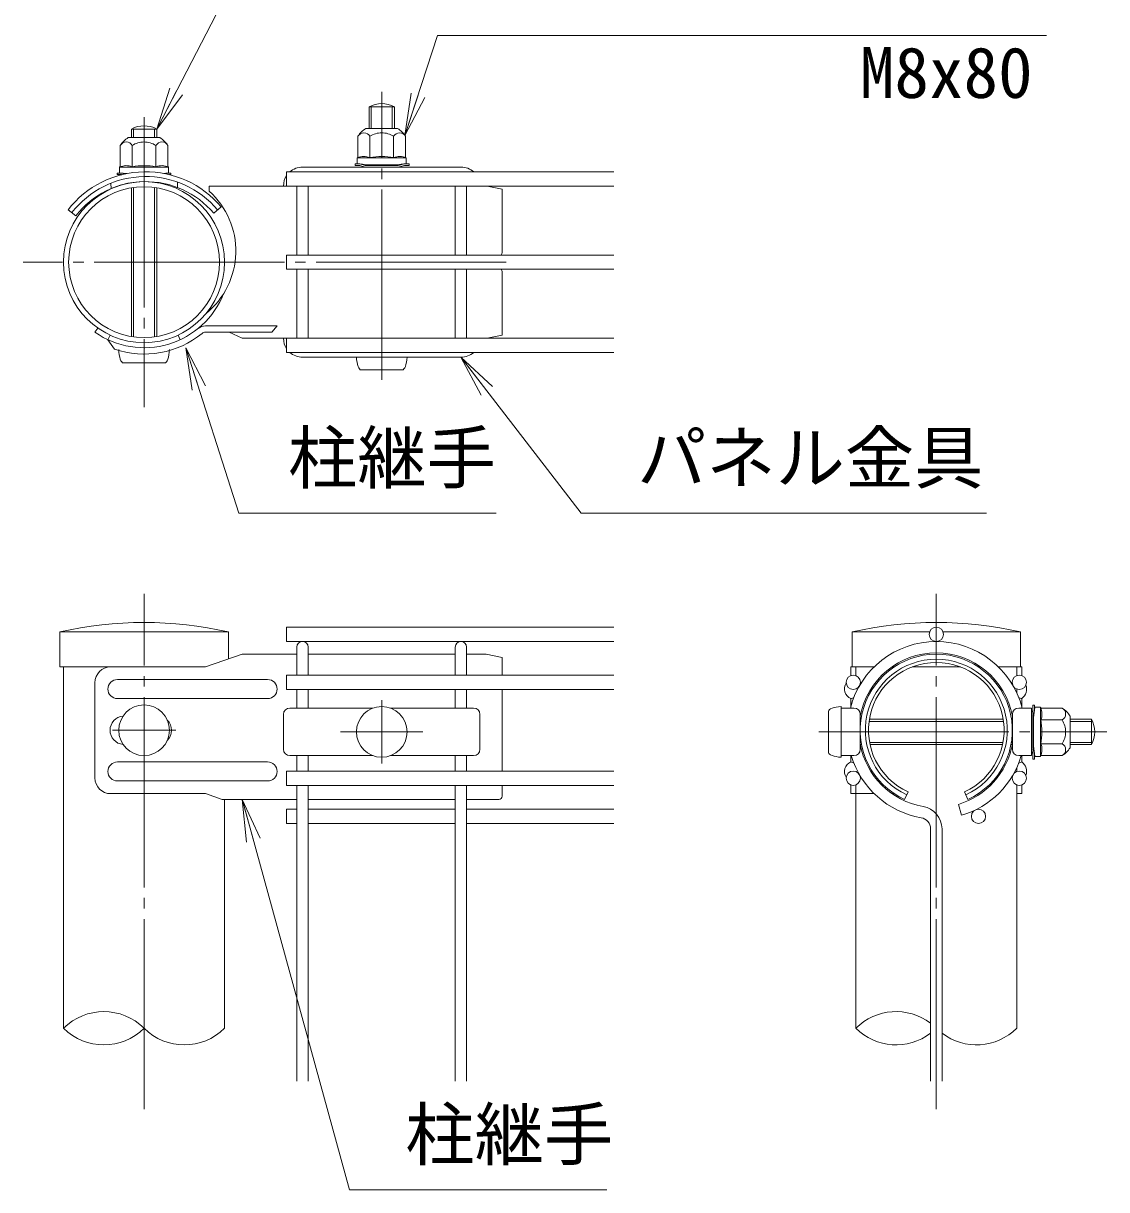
# Model space of a CAD drawing. Units: millimetres, scale not verified. Extents: x -4200 to 4200, y -2970 to 2970.
# Drawn here: x 975 to 2001, y 613 to 1717 of the extents above; entities that cross this region are included whole.
import ezdxf
from ezdxf.enums import TextEntityAlignment as Align

# ---------------------------------------------------------------- set-up
doc = ezdxf.new("R2010")
doc.units = ezdxf.units.MM
doc.header["$LTSCALE"] = 10
doc.linetypes.add('LONG_CHAIN', pattern=[21, 18, -1, 1, -1])
for name, color, linetype, lineweight in [('0-2_D-STR-DIM', 7, 'Continuous', 9), ('0-3_0', 7, 'Continuous', 9), ('0-7_D-STR1', 1, 'Continuous', 9), ('0-8_D-BMK', 2, 'LONG_CHAIN', 9), ('0-9_D-STR2', 7, 'Continuous', 9), ('0-A_D-STR3', 3, 'Continuous', 9), ('0-D_D-STR-TXT', 7, 'Continuous', 9)]:
    doc.layers.add(name, color=color, linetype=linetype, lineweight=lineweight)
doc.styles.add('ＭＳ ゴシック', font='')
doc.styles.get('ＭＳ ゴシック').set_extended_font_data('MS Gothic')

# ---------------------------------------------------------------- blocks, each defined once
blk = doc.blocks.new('_Open')
at = {"layer": '0-3_0'}
blk.add_line((-10, 1.667), (0, 0), dxfattribs=at)
blk.add_lwpolyline([(-10, -1.667), (0, 0), (-10, 0)], dxfattribs=at)

msp = doc.modelspace()

# ---------------------------------------------------------------- linework, layer by layer
at = {"layer": '0-2_D-STR-DIM'}
for centre, start, end in [((1051.54, 727.25), 45.18146, 134.81854), ((1801.54, 727.25), 52.7739, 134.81854), ((1051.54, 803.93), 225.18146, 314.81854), ((1127.74, 803.93), 225.18146, 314.81854), ((1801.54, 803.93), 225.18146, 307.2261), ((1877.74, 803.93), 232.7739, 314.81854)]:
    msp.add_arc(centre, 54.05, start, end, dxfattribs=at)
at = {"layer": '0-7_D-STR1'}
for p, q in [((1169.44, 1140.59), (1009.84, 1140.59)), ((1009.84, 1140.59), (1009.84, 1107.59)), ((1169.44, 1115.11), (1169.44, 1140.59)), ((1833.28, 1140.59), (1759.84, 1140.59)), ((1759.84, 1140.59), (1759.84, 1107.59)), ((1919.44, 1140.59), (1846.01, 1140.59)), ((1919.44, 1107.59), (1919.44, 1140.59)), ((1147.71, 1107.59), (1009.84, 1107.59)), ((1013.44, 1107.59), (1013.44, 765.59)), ((1780.85, 1107.59), (1759.84, 1107.59)), ((1763.44, 1107.59), (1763.44, 1099.28)), ((1799.84, 1107.59), (1797.71, 1107.59)), ((1862.48, 1107.59), (1816.8, 1107.59)), ((1881.57, 1107.59), (1879.44, 1107.59)), ((1919.44, 1107.59), (1898.43, 1107.59)), ((1915.84, 1099.28), (1915.84, 1107.59)), ((1915.84, 1082.94), (1915.84, 1086.65)), ((1915.84, 1008.53), (1915.84, 1012.24)), ((1763.44, 995.9), (1763.44, 765.59)), ((1915.84, 765.59), (1915.84, 995.9)), ((1165.84, 765.59), (1165.84, 982.14))]:
    msp.add_line(p, q, dxfattribs=at)
for radius in [76.2, 71.4]:
    msp.add_circle((1089.64, 1490.59), radius, dxfattribs=at)
for centre in [(1089.64, 791.31), (1839.64, 791.31)]:
    msp.add_arc(centre, 358.28, 77.13052, 102.86948, dxfattribs=at)
at = {"layer": '0-8_D-BMK'}
for p, q in [((1314.64, 1379.27), (1314.64, 1651.89)), ((1089.64, 1627.75), (1089.64, 1353.43)), ((1432.54, 1490.59), (975.34, 1490.59)), ((1089.64, 688.91), (1089.64, 1176.59)), ((1839.64, 688.91), (1839.64, 1176.59)), ((1314.64, 1076.06), (1314.64, 1016.06)), ((1059.64, 1047.59), (1119.64, 1047.59)), ((1275.64, 1046.06), (1353.64, 1046.06)), ((1728.32, 1046.06), (2000.94, 1046.06))]:
    msp.add_line(p, q, dxfattribs=at)
at = {"layer": '0-9_D-STR2'}
for p, q in [((1534.24, 1575.94), (1224.64, 1575.94)), ((1224.64, 1575.94), (1224.64, 1562.44)), ((1534.24, 1562.44), (1224.64, 1562.44)), ((1234.24, 1497.34), (1234.24, 1562.44)), ((1245.04, 1497.34), (1245.04, 1562.44)), ((1384.24, 1497.34), (1384.24, 1562.44)), ((1395.04, 1497.34), (1395.04, 1562.44)), ((1534.24, 1483.84), (1224.64, 1483.84)), ((1234.24, 1418.74), (1234.24, 1483.84)), ((1245.04, 1418.74), (1245.04, 1483.84)), ((1384.24, 1418.74), (1384.24, 1483.84)), ((1395.04, 1418.74), (1395.04, 1483.84)), ((1534.24, 1418.74), (1224.64, 1418.74)), ((1224.64, 1418.74), (1224.64, 1405.24)), ((1534.24, 1405.24), (1224.64, 1405.24)), ((1534.24, 1145.09), (1224.64, 1145.09)), ((1224.64, 1145.09), (1224.64, 1131.59)), ((1534.24, 1131.59), (1224.64, 1131.59)), ((1234.24, 1099.71), (1234.24, 1126.19)), ((1245.04, 1099.71), (1245.04, 1126.19)), ((1384.24, 1099.71), (1384.24, 1126.19)), ((1395.04, 1099.71), (1395.04, 1126.19)), ((1534.24, 1099.71), (1224.64, 1099.71)), ((1224.64, 1099.71), (1224.64, 1086.21)), ((1534.24, 1086.21), (1224.64, 1086.21)), ((1234.24, 1068.56), (1234.24, 1086.21)), ((1245.04, 1068.56), (1245.04, 1086.21)), ((1384.24, 1068.56), (1384.24, 1086.21)), ((1395.04, 1068.56), (1395.04, 1086.21)), ((1234.24, 1008.96), (1234.24, 1023.56)), ((1245.04, 1008.96), (1245.04, 1023.56)), ((1384.24, 1008.96), (1384.24, 1023.56)), ((1395.04, 1008.96), (1395.04, 1023.56)), ((1534.24, 1008.96), (1224.64, 1008.96)), ((1224.64, 1008.96), (1224.64, 995.46)), ((1534.24, 995.46), (1224.64, 995.46)), ((1234.24, 715.59), (1234.24, 995.46)), ((1245.04, 715.59), (1245.04, 995.46)), ((1384.24, 715.59), (1384.24, 995.46)), ((1395.04, 715.59), (1395.04, 995.46)), ((1234.24, 972.86), (1224.64, 972.86)), ((1224.64, 972.86), (1224.64, 959.36)), ((1384.24, 972.86), (1245.04, 972.86)), ((1534.24, 972.86), (1395.04, 972.86)), ((1860.56, 977.44), (1863.65, 967.09)), ((1234.24, 959.36), (1224.64, 959.36)), ((1384.24, 959.36), (1245.04, 959.36)), ((1534.24, 959.36), (1395.04, 959.36)), ((1834.24, 715.59), (1834.24, 954.18)), ((1845.04, 715.59), (1845.04, 954.18))]:
    msp.add_line(p, q, dxfattribs=at)
msp.add_lwpolyline([(1534.24, 1497.34), (1224.64, 1497.34), (1224.64, 1483.84)], dxfattribs=at)
for centre in [(1839.64, 1138.34), (1761.05, 1092.96), (1918.23, 1092.96), (1761.05, 1002.21), (1918.23, 1002.21), (1879.59, 966.11)]:
    msp.add_circle(centre, 6.75, dxfattribs=at)
for centre, radius, start, end in [((1239.64, 1126.19), 5.4, 0, 180), ((1389.64, 1126.19), 5.4, 0, 180), ((1839.64, 1047.59), 84, 14.4591, 165.5409), ((1839.64, 1047.59), 73.2, 10.38886, 169.61114), ((1839.64, 1047.59), 73.2, 190.38886, 260.16066), ((1839.64, 1047.59), 73.2, 286.60421, 349.61114), ((1839.64, 1047.59), 84, 196.62015, 260.16066), ((1839.64, 1047.59), 84, 286.60421, 343.37985), ((1823.44, 954.18), 21.6, 0, 80.16066), ((1823.44, 954.18), 10.8, 0, 80.16066)]:
    msp.add_arc(centre, radius, start, end, dxfattribs=at)
at = {"layer": '0-A_D-STR3'}
for p, q in [((1302.64, 1617.19), (1302.64, 1637.59)), ((1302.64, 1637.59), (1326.64, 1637.59)), ((1304.67, 1617.19), (1304.67, 1637.59)), ((1324.61, 1617.19), (1324.61, 1637.59)), ((1326.64, 1617.19), (1326.64, 1637.59)), ((1077.64, 1608.49), (1077.64, 1616.59)), ((1077.64, 1616.59), (1101.64, 1616.59)), ((1079.67, 1608.49), (1079.67, 1616.59)), ((1099.61, 1608.49), (1099.61, 1616.59)), ((1101.64, 1608.49), (1101.64, 1616.59)), ((1299.64, 1617.19), (1329.64, 1617.19)), ((1067.12, 1600.98), (1067.12, 1580.89)), ((1074.64, 1608.49), (1104.64, 1608.49)), ((1078.38, 1600.98), (1078.38, 1580.59)), ((1100.9, 1600.98), (1100.9, 1580.59)), ((1112.15, 1600.98), (1112.15, 1580.89)), ((1292.12, 1609.67), (1292.12, 1589.58)), ((1303.38, 1609.67), (1303.38, 1589.29)), ((1325.9, 1609.67), (1325.9, 1589.29)), ((1337.15, 1609.67), (1337.15, 1589.58)), ((1292.14, 1589.58), (1291.63, 1589.45)), ((1066.39, 1580.46), (1066.39, 1575.46)), ((1089.64, 1580.59), (1066.46, 1580.59)), ((1067.12, 1580.89), (1066.61, 1580.75)), ((1089.64, 1580.59), (1112.81, 1580.59)), ((1112.89, 1580.39), (1112.89, 1575.46)), ((1239.64, 1580.59), (1389.64, 1580.59)), ((1289.48, 1583.63), (1293.8, 1583.63)), ((1289.48, 1582.13), (1289.48, 1583.63)), ((1289.48, 1582.13), (1293.8, 1582.13)), ((1291.41, 1589.16), (1291.41, 1584.15)), ((1314.66, 1589.29), (1291.48, 1589.29)), ((1301.16, 1582.69), (1291.67, 1583.85)), ((1293.8, 1582.13), (1299.1, 1580.59)), ((1299.1, 1580.59), (1330.18, 1580.59)), ((1301.16, 1582.69), (1328.16, 1582.69)), ((1302.49, 1582.09), (1302.49, 1582.69)), ((1302.49, 1582.69), (1326.79, 1582.69)), ((1314.66, 1589.29), (1337.83, 1589.29)), ((1326.79, 1582.09), (1326.79, 1582.69)), ((1328.16, 1582.69), (1337.65, 1583.85)), ((1330.18, 1582.09), (1336.16, 1583.63)), ((1336.16, 1582.13), (1330.18, 1580.59)), ((1336.16, 1583.63), (1340.48, 1583.63)), ((1337.91, 1589.09), (1337.91, 1584.15)), ((1064.14, 1574.89), (1068.07, 1574.89)), ((1064.14, 1573.39), (1064.14, 1574.89)), ((1064.14, 1573.39), (1068.07, 1573.39)), ((1073.25, 1574.35), (1066.65, 1575.16)), ((1068.84, 1574.79), (1071.4, 1573.96)), ((1108, 1574.59), (1112.62, 1575.16)), ((1110.44, 1574.79), (1109.15, 1574.38)), ((1111.21, 1574.89), (1115.14, 1574.89)), ((1058.24, 1565.23), (1058.39, 1560.11)), ((1077.64, 1420.2), (1077.64, 1560.97)), ((1079.67, 1419.89), (1079.67, 1561.29)), ((1099.61, 1419.89), (1099.61, 1561.29)), ((1101.64, 1420.2), (1101.64, 1560.97)), ((1121.23, 1566.4), (1121.39, 1561.22)), ((1224.64, 1562.59), (1151.3, 1562.59)), ((1151.3, 1557.79), (1151.3, 1562.59)), ((1428.64, 1559.59), (1414.39, 1562.44)), ((1428.64, 1499.59), (1428.64, 1559.59)), ((1017.67, 1540.16), (1025.05, 1534.49)), ((1155.57, 1536.85), (1162.64, 1542.89)), ((1428.64, 1421.59), (1428.64, 1481.59)), ((1045.93, 1428.17), (1043.18, 1424.24)), ((1215.64, 1430.29), (1147.71, 1430.29)), ((1210.6, 1424.29), (1147.71, 1424.29)), ((1182.38, 1418.59), (1170.15, 1424.29)), ((1215.64, 1430.29), (1210.6, 1424.29)), ((1057.44, 1421.53), (1055.41, 1417.18)), ((1061.69, 1408.2), (1055.41, 1417.18)), ((1121.84, 1421.53), (1123.87, 1417.18)), ((1224.64, 1418.59), (1182.38, 1418.59)), ((1414.39, 1418.74), (1428.64, 1421.59)), ((1070.14, 1395.19), (1109.14, 1395.19)), ((1389.64, 1400.59), (1239.64, 1400.59)), ((1295.14, 1388.59), (1334.14, 1388.59)), ((1182.38, 1119.59), (1147.71, 1107.59)), ((1234.24, 1119.59), (1182.38, 1119.59)), ((1384.24, 1119.59), (1245.04, 1119.59)), ((1413.64, 1119.59), (1395.04, 1119.59)), ((1413.64, 1119.59), (1428.64, 1116.59)), ((1428.64, 1116.59), (1428.64, 1099.71)), ((1147.71, 1107.59), (1058.18, 1107.59)), ((1780.85, 1107.59), (1758.64, 1107.59)), ((1758.64, 1099.27), (1758.64, 1107.59)), ((1799.84, 1107.59), (1797.71, 1107.59)), ((1915.84, 1107.59), (1920.64, 1107.59)), ((1920.64, 1099.27), (1920.64, 1107.59)), ((1206.64, 1095.59), (1064.41, 1095.59)), ((1043.18, 1092.59), (1043.18, 1002.59)), ((1428.64, 1086.21), (1428.64, 1008.96)), ((1206.64, 1077.59), (1064.41, 1077.59)), ((1758.64, 1069.84), (1758.64, 1077.59)), ((1758.64, 1071.59), (1758.64, 1069.84)), ((1920.64, 1069.84), (1920.64, 1077.59)), ((1931.18, 1071.23), (1931.18, 1066.91)), ((1931.18, 1071.23), (1932.68, 1071.23)), ((1932.68, 1071.23), (1932.68, 1066.91)), ((1221.64, 1062.56), (1221.64, 1029.56)), ((1227.64, 1068.56), (1306.29, 1068.56)), ((1322.99, 1068.56), (1401.64, 1068.56)), ((1407.64, 1062.56), (1407.64, 1029.56)), ((1737.64, 1065.63), (1737.64, 1026.5)), ((1749.64, 1022.06), (1749.64, 1070.06)), ((1749.64, 1068.56), (1761.64, 1068.56)), ((1767.64, 1029.56), (1767.64, 1062.56)), ((1911.64, 1062.56), (1911.64, 1029.56)), ((1917.64, 1068.56), (1929.64, 1068.56)), ((1929.64, 1068.56), (1929.64, 1023.56)), ((1931.18, 1066.91), (1929.64, 1061.6)), ((1929.64, 1061.6), (1929.64, 1030.52)), ((1931.74, 1059.54), (1932.91, 1069.03)), ((1938.21, 1069.29), (1933.2, 1069.29)), ((1938.34, 1046.04), (1938.34, 1069.22)), ((1938.64, 1068.56), (1938.5, 1069.07)), ((1958.72, 1068.58), (1938.64, 1068.58)), ((1966.24, 1061.06), (1966.24, 1031.06)), ((1767.64, 1058.06), (1768.41, 1058.06)), ((1767.64, 1056.03), (1768.14, 1056.03)), ((1776, 1056.03), (1903.28, 1056.03)), ((1776.3, 1058.06), (1902.98, 1058.06)), ((1910.88, 1058.06), (1911.64, 1058.06)), ((1911.14, 1056.03), (1911.64, 1056.03)), ((1931.14, 1058.21), (1931.74, 1058.21)), ((1931.74, 1059.54), (1931.74, 1032.54)), ((1931.74, 1058.21), (1931.74, 1033.91)), ((1958.72, 1057.32), (1938.34, 1057.32)), ((1966.24, 1058.06), (1986.64, 1058.06)), ((1966.24, 1056.03), (1986.64, 1056.03)), ((1986.64, 1058.06), (1986.64, 1034.06)), ((1938.34, 1046.04), (1938.34, 1022.87)), ((1767.64, 1036.09), (1768.57, 1036.09)), ((1767.7, 1034.06), (1768.92, 1034.06)), ((1776.48, 1036.09), (1902.8, 1036.09)), ((1776.88, 1034.06), (1902.4, 1034.06)), ((1910.36, 1034.06), (1911.58, 1034.06)), ((1910.72, 1036.09), (1911.64, 1036.09)), ((1931.18, 1024.54), (1929.64, 1030.52)), ((1931.14, 1033.91), (1931.74, 1033.91)), ((1931.14, 1030.52), (1932.68, 1024.54)), ((1931.74, 1032.54), (1932.91, 1023.06)), ((1958.72, 1034.81), (1938.34, 1034.81)), ((1966.24, 1036.09), (1986.64, 1036.09)), ((1966.24, 1034.06), (1986.64, 1034.06)), ((1206.64, 1017.59), (1064.41, 1017.59)), ((1227.64, 1023.56), (1306.29, 1023.56)), ((1322.99, 1023.56), (1401.64, 1023.56)), ((1749.64, 1023.56), (1761.64, 1023.56)), ((1758.64, 1017.59), (1758.64, 1023.56)), ((1917.64, 1023.56), (1929.64, 1023.56)), ((1920.64, 1017.59), (1920.64, 1023.56)), ((1932.68, 1024.54), (1932.68, 1020.23)), ((1938.14, 1022.79), (1933.2, 1022.79)), ((1958.72, 1023.55), (1938.64, 1023.55)), ((1206.64, 999.59), (1064.41, 999.59)), ((1428.64, 995.46), (1428.64, 985.14)), ((1758.64, 987.59), (1758.64, 995.91)), ((1920.64, 987.59), (1920.64, 995.91)), ((1147.71, 987.59), (1058.18, 987.59)), ((1163.46, 982.14), (1147.71, 987.59)), ((1780.85, 987.59), (1758.64, 987.59)), ((1799.84, 987.59), (1797.71, 987.59)), ((1809.64, 982.14), (1812.89, 989.23)), ((1869.64, 982.14), (1866.39, 989.23)), ((1915.84, 987.59), (1920.64, 987.59)), ((1163.46, 982.14), (1234.24, 982.14)), ((1245.04, 982.14), (1384.24, 982.14)), ((1395.04, 982.14), (1425.64, 982.14))]:
    msp.add_line(p, q, dxfattribs=at)
for points in [[(1293.8, 1583.63), (1299.1, 1582.09), (1330.18, 1582.09)], [(1336.16, 1582.13), (1340.48, 1582.13), (1340.48, 1583.63)], [(1113.59, 1573.39), (1115.14, 1573.39), (1115.14, 1574.89)], [(1932.68, 1066.91), (1931.14, 1061.6), (1931.14, 1030.52)], [(1931.18, 1024.54), (1931.18, 1020.23), (1932.68, 1020.23)]]:
    msp.add_lwpolyline(points, dxfattribs=at)
for centre in [(1089.64, 1047.59), (1314.64, 1046.06)]:
    msp.add_circle(centre, 24, dxfattribs=at)
for centre, radius, start, end in [((1314.64, 1615.09), 25.5, 61.92751, 118.07249), ((1089.64, 1594.09), 25.5, 61.92751, 118.07249), ((1312.4, 1596.87), 24, 122.13463, 147.68315), ((1297.75, 1606.62), 6.4, 28.45309, 151.54691), ((1314.64, 1592.4), 20.62, 90, 123.09348), ((1314.64, 1592.4), 20.62, 56.90652, 90), ((1331.53, 1606.62), 6.4, 28.45309, 151.54691), ((1316.87, 1596.87), 24, 32.31685, 57.86537), ((1087.4, 1588.17), 24, 122.13463, 147.68315), ((1072.75, 1597.93), 6.4, 28.45309, 151.54691), ((1089.64, 1583.7), 20.62, 90, 123.09348), ((1089.64, 1583.7), 20.62, 56.90652, 90), ((1106.53, 1597.93), 6.4, 28.45309, 151.54691), ((1091.87, 1588.17), 24, 32.31685, 57.86537), ((1297.77, 1574.64), 15.97, 69.37322, 112.7756), ((1314.66, 1527.02), 63.57, 90, 100.20031), ((1314.66, 1527.02), 63.57, 79.79969, 90), ((1331.54, 1574.64), 15.97, 67.2244, 110.62678), ((1066.69, 1580.46), 0.3, 105, 180), ((1072.75, 1565.95), 15.97, 69.37322, 112.7756), ((1089.64, 1518.32), 63.57, 90, 100.20031), ((1089.64, 1518.32), 63.57, 79.79969, 90), ((1106.52, 1565.95), 15.97, 67.2244, 110.62678), ((1112.59, 1580.39), 0.3, 0, 67.2244), ((1239.64, 1562.59), 18, 90, 132.12642), ((1291.71, 1589.16), 0.3, 105, 180), ((1291.71, 1584.15), 0.3, 180, 263), ((1302.44, 1580.98), 1.71, 88.43845, 139.48837), ((1326.84, 1580.98), 1.71, 40.51348, 91.56339), ((1337.61, 1584.15), 0.3, 277, 0), ((1337.61, 1589.09), 0.3, 0, 67.2244), ((1389.64, 1562.59), 18, 47.87358, 90), ((1091.27, 1482.81), 93.3, 40.09045, 142.03013), ((1091.27, 1482.81), 88.8, 40.06988, 142.03013), ((1066.69, 1575.46), 0.3, 180, 263), ((1068.07, 1571.89), 3, 75.11181, 90), ((1068.07, 1570.39), 3, 78.162, 90), ((1111.21, 1571.89), 3, 90, 104.88819), ((1112.59, 1575.46), 0.3, 277, 0), ((1239.64, 1562.59), 18, 146.44269, 180), ((1091.27, 1482.81), 84, 40.0455, 142.03013), ((1100.31, 1501.16), 76.2, 309.08219, 48), ((1425.64, 1499.59), 3, 311.40962, 0), ((1425.64, 1481.59), 3, 0, 48.59038), ((1089.64, 1490.59), 81, 235, 338.49272), ((1147.71, 1419.49), 10.8, 90, 129.23939), ((1147.71, 1419.49), 4.8, 90, 129.23939), ((1089.64, 1490.59), 87, 251.26406, 309.23939), ((1239.64, 1418.59), 18, 180, 213.55731), ((1239.64, 1418.59), 18, 227.87358, 270), ((1389.64, 1418.59), 18, 270, 312.12642), ((1839.64, 1047.59), 72, 294.62432, 245.37568), ((1058.18, 1092.59), 15, 90, 180), ((1839.64, 1047.59), 67.2, 294.62432, 245.37568), ((1839.64, 1047.59), 64.2, 294.62432, 245.37568), ((1064.41, 1086.59), 9, 90, 270), ((1206.64, 1086.59), 9, 270, 90), ((1762.39, 1086.59), 9.75, 145.52206, 247.38014), ((1757.1, 1086.59), 9.13, 9.9641, 11.59585), ((1913.89, 1086.59), 11.25, 306.8699, 19.79379), ((1757.1, 1086.59), 9.13, 279.7159, 299.45512), ((1922.18, 1086.59), 9.13, 240.54488, 260.2841), ((1070.94, 1047.59), 13.5, 94.99037, 265.00963), ((1227.64, 1062.56), 6, 90, 180), ((1401.64, 1062.56), 6, 0, 90), ((1761.64, 1062.56), 6, 0, 90), ((1917.64, 1062.56), 6, 90, 180), ((1933.2, 1068.99), 0.3, 90, 173), ((1938.21, 1068.99), 0.3, 15, 90), ((1923.69, 1062.93), 15.97, 339.37322, 22.7756), ((1955.67, 1062.95), 6.4, 298.45309, 61.54691), ((1945.92, 1048.3), 24, 32.13463, 57.68315), ((1102.2, 1047.59), 13.5, 314.07965, 45.92035), ((1930.03, 1058.26), 1.71, 358.43845, 49.48837), ((1876.07, 1046.04), 63.57, 0, 10.20031), ((1941.45, 1046.06), 20.62, 0, 33.09348), ((1964.14, 1046.06), 25.5, 331.92751, 28.07249), ((1876.07, 1046.04), 63.57, 349.79969, 0), ((1941.45, 1046.06), 20.62, 326.90652, 0), ((1227.64, 1029.56), 6, 180, 270), ((1401.64, 1029.56), 6, 270, 0), ((1761.64, 1029.56), 6, 270, 0), ((1917.64, 1029.56), 6, 180, 270), ((1930.03, 1033.87), 1.71, 310.51348, 1.56339), ((1923.69, 1029.16), 15.97, 337.2244, 20.62678), ((1955.67, 1029.18), 6.4, 298.45309, 61.54691), ((1945.92, 1043.83), 24, 302.31685, 327.86537), ((1064.41, 1008.59), 9, 90, 270), ((1206.64, 1008.59), 9, 270, 90), ((1762.39, 1008.59), 9.75, 112.61986, 214.47794), ((1757.1, 1008.59), 9.13, 60.54488, 80.2841), ((1922.18, 1008.59), 9.13, 99.7159, 119.45512), ((1913.89, 1008.59), 11.25, 340.20621, 53.1301), ((1933.2, 1023.09), 0.3, 187, 270), ((1938.14, 1023.09), 0.3, 270, 337.2244), ((1757.1, 1008.59), 9.13, 348.40415, 350.0359), ((1922.18, 1008.59), 9.13, 189.9641, 191.59585), ((1058.18, 1002.59), 15, 180, 270), ((1425.64, 985.14), 3, 270, 0)]:
    msp.add_arc(centre, radius, start, end, dxfattribs=at)
for centre, major_axis, start_param, end_param in [((1070.14, 1409.59), (0, 14.4), 1.677679, 3.1415927), ((1109.14, 1409.59), (0, 14.4), 3.1415927, 4.6055063), ((1295.14, 1402.99), (0, 14.4), 1.7382444, 3.1415927), ((1334.14, 1402.99), (0, 14.4), 3.1415927, 4.5449409), ((1752.04, 1065.63), (14.4, 0), 1.7382444, 3.1415927), ((1752.04, 1026.5), (14.4, 0), 3.1415927, 4.5449409)]:
    msp.add_ellipse(centre, major_axis=major_axis, ratio=0.3125, start_param=start_param, end_param=end_param, dxfattribs=at)
at = {"layer": '0-D_D-STR-TXT'}
for points in [[(1741.14, 1893.36), (1245.04, 1893.36), (1102.56, 1618.37)], [(1944.08, 1705.13), (1367.37, 1705.13), (1337.28, 1612.35)], [(1422.99, 1253.14), (1179.43, 1253.14), (1129.78, 1407.56)], [(1887.22, 1253.14), (1503.37, 1253.14), (1390.86, 1399.01)], [(1527.6, 612.81), (1284.03, 612.81), (1183.08, 980.21)]]:
    msp.add_lwpolyline(points, dxfattribs=at)

# ---------------------------------------------------------------- block references
at = {"layer": '0-D_D-STR-TXT', "xscale": 4, "yscale": 4}
for p, rotation in [((1101.64, 1616.59), 242.61059), ((1336.66, 1610.45), 252.02793), ((1129.17, 1409.47), 107.82107), ((1389.64, 1400.59), 127.64359), ((1182.55, 982.14), 105.36476)]:
    msp.add_blockref('_Open', p, dxfattribs=dict(at, rotation=rotation))

# ---------------------------------------------------------------- texts
at = {"layer": '0-D_D-STR-TXT', "style": 'ＭＳ ゴシック'}
for s, p in [('M8x80', (1767.27, 1631.58)), ('柱継手', (1225.95, 1267)), ('パネル金具', (1556.32, 1267)), ('柱継手', (1336.99, 626.66))]:
    msp.add_text(s, height=48.09, dxfattribs=at).set_placement(p, align=Align.BOTTOM_LEFT)

doc.saveas('drawing.dxf')
